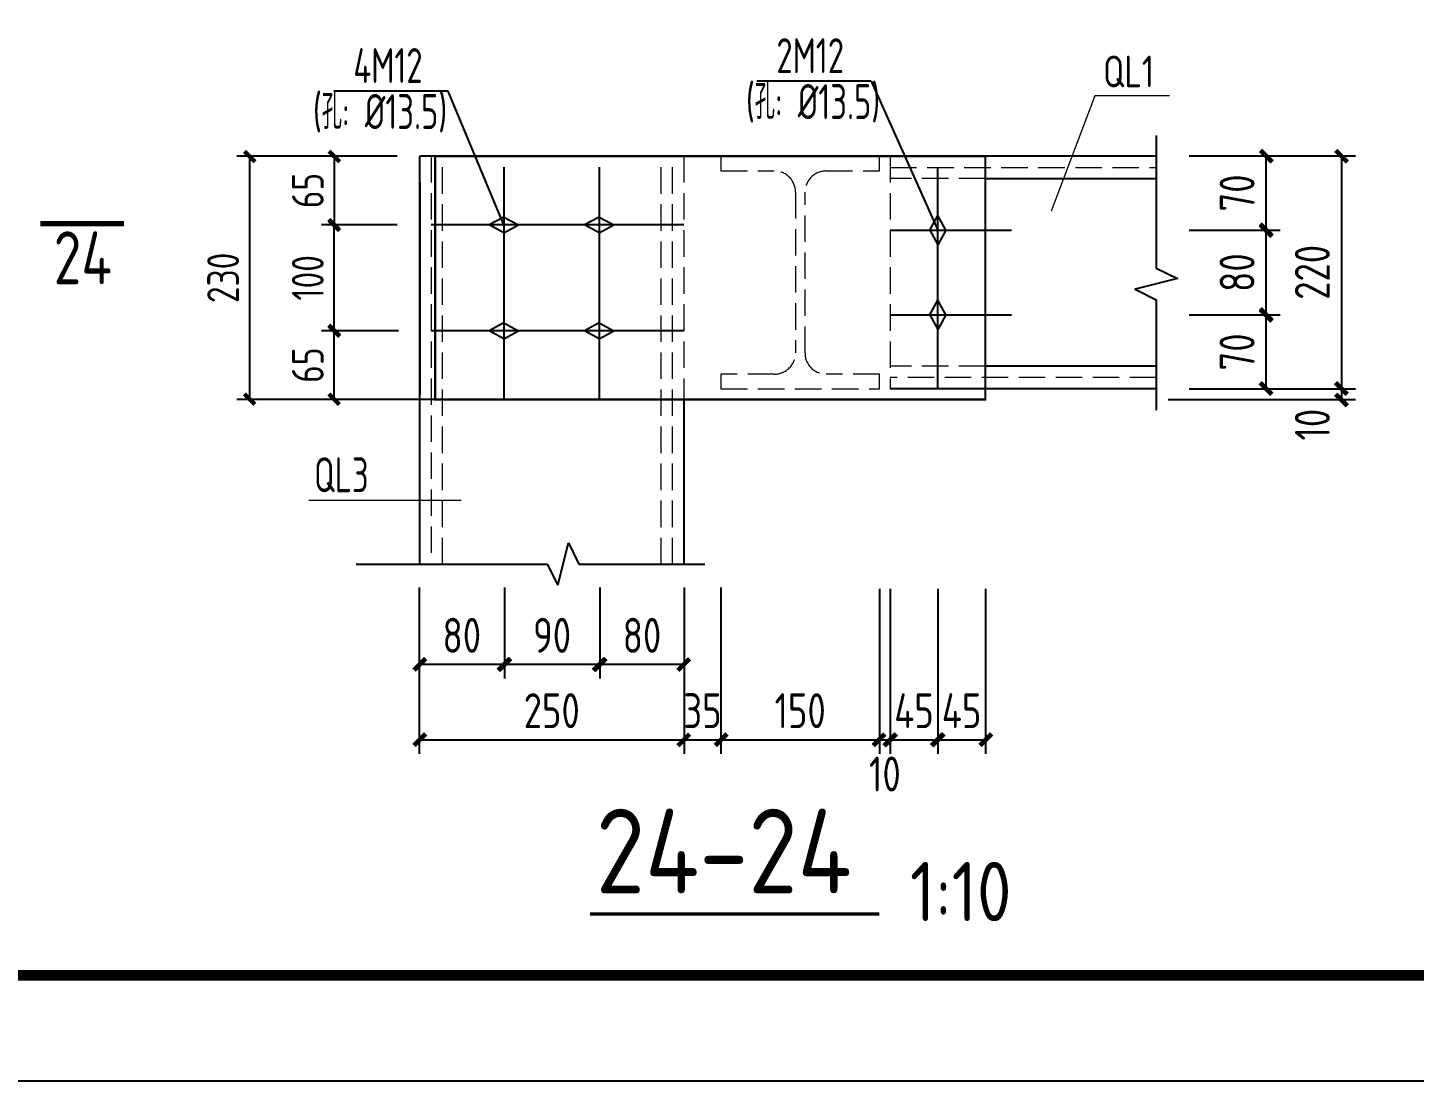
# Model space of a CAD drawing. Header units: millimetres. Extents: x 865490 to 879904, y 39442 to 44891.
# Drawn here: x 875493.6 to 875624.6, y 39450 to 39549.5 of the extents above; entities that cross this region are included whole.
import ezdxf

# ---------------------------------------------------------------- set-up
doc = ezdxf.new("R2010")
doc.units = ezdxf.units.MM
doc.header["$LTSCALE"] = 1000
doc.header["$MEASUREMENT"] = 0
for name, pattern in [('CENTER', [2, 1.25, -0.25, 0.25, -0.25]), ('DASH', [0.35, 0.25, -0.1]), ('DOTE', [2.42, 2, -0.2, 0.02, -0.2])]:
    doc.linetypes.add(name, pattern=pattern)
for name, color, linetype, lineweight in [('1', 4, 'Continuous', 70), ('D3', 62, 'Continuous', 9), ('LZ', 64, 'Continuous', 9), ('数字', 3, 'Continuous', 9)]:
    doc.layers.add(name, color=color, linetype=linetype, lineweight=lineweight)
for name, color, linetype in [('AXIS', 3, 'Continuous'), ('D1', 112, 'Continuous'), ('D2', 6, 'Continuous'), ('DIM', 7, 'Continuous'), ('DOTE', 1, 'DOTE'), ('M_Thin', 7, 'Continuous'), ('PUB_DIM', 3, 'Continuous'), ('THIN', 7, 'Continuous'), ('文字', 7, 'Continuous'), ('标注', 7, 'Continuous'), ('桩', 6, 'Continuous'), ('索引符号标注', 253, 'Continuous')]:
    doc.layers.add(name, color=color, linetype=linetype)
doc.styles.add('GBHZ', font='gbenor.shx', dxfattribs={"width": 0.9, "bigfont": 'gbcbig.shx'})
doc.dimstyles.new('Y10', dxfattribs={"dimscale": 0, "dimtxt": 3, "dimasz": 0.01, "dimexe": 1.2, "dimexo": 1, "dimgap": 1, "dimtad": 1, "dimdec": 0, "dimlfac": 10, "dimzin": 0, "dimdsep": 46, "dimtxsty": 'GBHZ', "dimblk1": 'DX', "dimblk2": 'DX', "dimsah": 1, "dimcen": 0.09, "dimdle": 1, "dimadec": 0, "dimazin": 0, "dimtfac": 1, "dimtdec": 0, "dimtix": 1, "dimtmove": 2, "dimatfit": 3, "dimldrblk": 'DX', "dimfxl": 0, "dimtolj": 1, "dimtzin": 0, "dimarcsym": 0})
doc.dimstyles.new('Y10(110)', dxfattribs={"dimscale": 1.1, "dimtxt": 3, "dimasz": 0.01, "dimexe": 1.2, "dimexo": 1, "dimgap": 1, "dimtad": 1, "dimdec": 0, "dimlfac": 10, "dimzin": 0, "dimdsep": 46, "dimtxsty": 'GBHZ', "dimblk1": 'DX', "dimblk2": 'DX', "dimsah": 1, "dimcen": 0.09, "dimdle": 1, "dimadec": 0, "dimazin": 0, "dimtfac": 1, "dimtdec": 0, "dimtix": 1, "dimtmove": 2, "dimatfit": 3, "dimldrblk": 'DX', "dimfxl": 0, "dimtolj": 1, "dimtzin": 0, "dimarcsym": 0})

# ---------------------------------------------------------------- blocks, each defined once
blk = doc.blocks.new('DX')
at = {"color": 0, "linetype": 'ByBlock', "const_width": 40}
blk.add_lwpolyline([(-54, -51), (46, 49)], dxfattribs=at)
blk = doc.blocks.new('*D332')
at = {"layer": 'Defpoints', "color": 0, "linetype": 'ByBlock', "transparency": 16777216}
for p in [(875530.56, 39497.72), (875555.6, 39497.72), (875555.6, 39482.22)]:
    blk.add_point(p, dxfattribs=at)
at = {"layer": 'DIM', "color": 0, "linetype": 'ByBlock', "lineweight": -2, "transparency": 16777216}
for p, q in [((875530.56, 39496.62), (875530.56, 39480.9)), ((875555.6, 39496.62), (875555.6, 39480.9)), ((875530.57, 39482.22), (875555.59, 39482.22))]:
    blk.add_line(p, q, dxfattribs=at)
at = {"layer": 'DIM', "color": 0, "linetype": 'ByBlock', "lineweight": -2, "transparency": 16777216, "xscale": 0.011, "yscale": 0.011, "zscale": 0.011, "rotation": 180}
blk.add_blockref('DX', (875530.56, 39482.22), dxfattribs=at)
at = {"layer": 'DIM', "color": 0, "linetype": 'ByBlock', "lineweight": -2, "transparency": 16777216, "xscale": 0.011, "yscale": 0.011, "zscale": 0.011}
blk.add_blockref('DX', (875555.6, 39482.22), dxfattribs=at)
at = {"layer": 'DIM', "color": 0, "linetype": 'ByBlock', "transparency": 16777216, "insert": (875543.08, 39484.97), "char_height": 3.3, "attachment_point": 5, "style": 'GBHZ'}
blk.add_mtext('\\A1;250', dxfattribs=at)
blk = doc.blocks.new('*D333')
at = {"layer": 'Defpoints', "color": 0, "linetype": 'ByBlock', "transparency": 16777216}
for p in [(875547.61, 39497.72), (875555.6, 39497.72), (875547.61, 39489.34)]:
    blk.add_point(p, dxfattribs=at)
at = {"layer": 'DIM', "color": 0, "linetype": 'ByBlock', "lineweight": -2, "transparency": 16777216}
for p, q in [((875547.61, 39496.62), (875547.61, 39488.02)), ((875555.6, 39496.62), (875555.6, 39488.02)), ((875555.59, 39489.34), (875547.62, 39489.34))]:
    blk.add_line(p, q, dxfattribs=at)
at = {"layer": 'DIM', "color": 0, "linetype": 'ByBlock', "lineweight": -2, "transparency": 16777216, "xscale": 0.011, "yscale": 0.011, "zscale": 0.011, "rotation": 180}
blk.add_blockref('DX', (875547.61, 39489.34), dxfattribs=at)
at = {"layer": 'DIM', "color": 0, "linetype": 'ByBlock', "lineweight": -2, "transparency": 16777216, "xscale": 0.011, "yscale": 0.011, "zscale": 0.011}
blk.add_blockref('DX', (875555.6, 39489.34), dxfattribs=at)
at = {"layer": 'DIM', "color": 0, "linetype": 'ByBlock', "transparency": 16777216, "insert": (875551.61, 39492.09), "char_height": 3.3, "attachment_point": 5, "style": 'GBHZ'}
blk.add_mtext('\\A1;80', dxfattribs=at)
blk = doc.blocks.new('*D334')
at = {"layer": 'Defpoints', "color": 0, "linetype": 'ByBlock', "transparency": 16777216}
for p in [(875538.6, 39497.72), (875547.61, 39497.72), (875538.6, 39489.34)]:
    blk.add_point(p, dxfattribs=at)
at = {"layer": 'DIM', "color": 0, "linetype": 'ByBlock', "lineweight": -2, "transparency": 16777216}
for p, q in [((875538.6, 39496.62), (875538.6, 39488.02)), ((875547.61, 39496.62), (875547.61, 39488.02)), ((875547.6, 39489.34), (875538.62, 39489.34))]:
    blk.add_line(p, q, dxfattribs=at)
at = {"layer": 'DIM', "color": 0, "linetype": 'ByBlock', "lineweight": -2, "transparency": 16777216, "xscale": 0.011, "yscale": 0.011, "zscale": 0.011, "rotation": 180}
blk.add_blockref('DX', (875538.6, 39489.34), dxfattribs=at)
at = {"layer": 'DIM', "color": 0, "linetype": 'ByBlock', "lineweight": -2, "transparency": 16777216, "xscale": 0.011, "yscale": 0.011, "zscale": 0.011}
blk.add_blockref('DX', (875547.61, 39489.34), dxfattribs=at)
at = {"layer": 'DIM', "color": 0, "linetype": 'ByBlock', "transparency": 16777216, "insert": (875543.11, 39492.09), "char_height": 3.3, "attachment_point": 5, "style": 'GBHZ'}
blk.add_mtext('\\A1;90', dxfattribs=at)
blk = doc.blocks.new('*D335')
at = {"layer": 'Defpoints', "color": 0, "linetype": 'ByBlock', "transparency": 16777216}
for p in [(875530.56, 39497.72), (875538.6, 39497.72), (875530.56, 39489.34)]:
    blk.add_point(p, dxfattribs=at)
at = {"layer": 'DIM', "color": 0, "linetype": 'ByBlock', "lineweight": -2, "transparency": 16777216}
for p, q in [((875530.56, 39496.62), (875530.56, 39488.02)), ((875538.6, 39496.62), (875538.6, 39488.02)), ((875538.59, 39489.34), (875530.57, 39489.34))]:
    blk.add_line(p, q, dxfattribs=at)
at = {"layer": 'DIM', "color": 0, "linetype": 'ByBlock', "lineweight": -2, "transparency": 16777216, "xscale": 0.011, "yscale": 0.011, "zscale": 0.011, "rotation": 180}
blk.add_blockref('DX', (875530.56, 39489.34), dxfattribs=at)
at = {"layer": 'DIM', "color": 0, "linetype": 'ByBlock', "lineweight": -2, "transparency": 16777216, "xscale": 0.011, "yscale": 0.011, "zscale": 0.011}
blk.add_blockref('DX', (875538.6, 39489.34), dxfattribs=at)
at = {"layer": 'DIM', "color": 0, "linetype": 'ByBlock', "transparency": 16777216, "insert": (875534.58, 39492.09), "char_height": 3.3, "attachment_point": 5, "style": 'GBHZ'}
blk.add_mtext('\\A1;80', dxfattribs=at)
blk = doc.blocks.new('*D338')
at = {"layer": 'Defpoints', "color": 0, "linetype": 'ByBlock', "transparency": 16777216}
for p in [(875555.6, 39497.72), (875559.06, 39497.72), (875559.06, 39482.22)]:
    blk.add_point(p, dxfattribs=at)
at = {"layer": 'DIM', "color": 0, "linetype": 'ByBlock', "lineweight": -2, "transparency": 16777216}
for p, q in [((875555.6, 39496.62), (875555.6, 39480.9)), ((875559.06, 39496.62), (875559.06, 39480.9)), ((875555.59, 39482.22), (875555.58, 39482.22)), ((875555.6, 39482.22), (875559.06, 39482.22)), ((875559.07, 39482.22), (875559.08, 39482.22))]:
    blk.add_line(p, q, dxfattribs=at)
at = {"layer": 'DIM', "color": 0, "linetype": 'ByBlock', "lineweight": -2, "transparency": 16777216, "xscale": 0.011, "yscale": 0.011, "zscale": 0.011}
blk.add_blockref('DX', (875555.6, 39482.22), dxfattribs=at)
at = {"layer": 'DIM', "color": 0, "linetype": 'ByBlock', "lineweight": -2, "transparency": 16777216, "xscale": 0.011, "yscale": 0.011, "zscale": 0.011, "rotation": 180}
blk.add_blockref('DX', (875559.06, 39482.22), dxfattribs=at)
at = {"layer": 'DIM', "color": 0, "linetype": 'ByBlock', "transparency": 16777216, "insert": (875557.33, 39484.97), "char_height": 3.3, "attachment_point": 5, "style": 'GBHZ'}
blk.add_mtext('\\A1;35', dxfattribs=at)
blk = doc.blocks.new('*D339')
at = {"layer": 'Defpoints', "color": 0, "linetype": 'ByBlock', "transparency": 16777216}
for p in [(875559.06, 39497.72), (875574.06, 39497.59), (875574.06, 39482.22)]:
    blk.add_point(p, dxfattribs=at)
at = {"layer": 'DIM', "color": 0, "linetype": 'ByBlock', "lineweight": -2, "transparency": 16777216}
for p, q in [((875559.06, 39496.62), (875559.06, 39480.9)), ((875574.06, 39496.49), (875574.06, 39480.9)), ((875559.07, 39482.22), (875574.05, 39482.22))]:
    blk.add_line(p, q, dxfattribs=at)
at = {"layer": 'DIM', "color": 0, "linetype": 'ByBlock', "lineweight": -2, "transparency": 16777216, "xscale": 0.011, "yscale": 0.011, "zscale": 0.011, "rotation": 180}
blk.add_blockref('DX', (875559.06, 39482.22), dxfattribs=at)
at = {"layer": 'DIM', "color": 0, "linetype": 'ByBlock', "lineweight": -2, "transparency": 16777216, "xscale": 0.011, "yscale": 0.011, "zscale": 0.011}
blk.add_blockref('DX', (875574.06, 39482.22), dxfattribs=at)
at = {"layer": 'DIM', "color": 0, "linetype": 'ByBlock', "transparency": 16777216, "insert": (875566.56, 39484.97), "char_height": 3.3, "attachment_point": 5, "style": 'GBHZ'}
blk.add_mtext('\\A1;150', dxfattribs=at)
blk = doc.blocks.new('*D340')
at = {"layer": 'Defpoints', "color": 0, "linetype": 'ByBlock', "transparency": 16777216}
for p in [(875529.46, 39537.37), (875522.52, 39530.87), (875529.46, 39530.87)]:
    blk.add_point(p, dxfattribs=at)
at = {"layer": 'DIM', "color": 0, "linetype": 'ByBlock', "lineweight": -2, "transparency": 16777216}
for p, q in [((875528.46, 39537.37), (875521.32, 39537.37)), ((875522.52, 39537.36), (875522.52, 39530.88)), ((875528.46, 39530.87), (875521.32, 39530.87))]:
    blk.add_line(p, q, dxfattribs=at)
at = {"layer": 'DIM', "color": 0, "linetype": 'ByBlock', "lineweight": -2, "transparency": 16777216, "xscale": 0.01, "yscale": 0.01, "zscale": 0.01}
for p, rotation in [((875522.52, 39537.37), 90), ((875522.52, 39530.87), 270)]:
    blk.add_blockref('DX', p, dxfattribs=dict(at, rotation=rotation))
at = {"layer": 'DIM', "color": 0, "linetype": 'ByBlock', "transparency": 16777216, "insert": (875520.02, 39534.12), "char_height": 3, "attachment_point": 5, "rotation": 90, "style": 'GBHZ'}
blk.add_mtext('\\A1;65', dxfattribs=at)
blk = doc.blocks.new('*D341')
at = {"layer": 'Defpoints', "color": 0, "linetype": 'ByBlock', "transparency": 16777216}
for p in [(875522.52, 39530.87), (875529.46, 39530.87), (875529.6, 39520.87)]:
    blk.add_point(p, dxfattribs=at)
at = {"layer": 'DIM', "color": 0, "linetype": 'ByBlock', "lineweight": -2, "transparency": 16777216}
for p, q in [((875528.46, 39530.87), (875521.32, 39530.87)), ((875522.52, 39520.88), (875522.52, 39530.86)), ((875528.6, 39520.87), (875521.32, 39520.87))]:
    blk.add_line(p, q, dxfattribs=at)
at = {"layer": 'DIM', "color": 0, "linetype": 'ByBlock', "lineweight": -2, "transparency": 16777216, "xscale": 0.01, "yscale": 0.01, "zscale": 0.01}
for p, rotation in [((875522.52, 39530.87), 90), ((875522.52, 39520.87), 270)]:
    blk.add_blockref('DX', p, dxfattribs=dict(at, rotation=rotation))
at = {"layer": 'DIM', "color": 0, "linetype": 'ByBlock', "transparency": 16777216, "insert": (875520.02, 39525.87), "char_height": 3, "attachment_point": 5, "rotation": 90, "style": 'GBHZ'}
blk.add_mtext('\\A1;100', dxfattribs=at)
blk = doc.blocks.new('*D342')
at = {"layer": 'Defpoints', "color": 0, "linetype": 'ByBlock', "transparency": 16777216}
for p in [(875522.52, 39520.87), (875529.46, 39520.87), (875529.46, 39514.37)]:
    blk.add_point(p, dxfattribs=at)
at = {"layer": 'DIM', "color": 0, "linetype": 'ByBlock', "lineweight": -2, "transparency": 16777216}
for p, q in [((875528.46, 39520.87), (875521.32, 39520.87)), ((875522.52, 39514.38), (875522.52, 39520.86)), ((875528.46, 39514.37), (875521.32, 39514.37))]:
    blk.add_line(p, q, dxfattribs=at)
at = {"layer": 'DIM', "color": 0, "linetype": 'ByBlock', "lineweight": -2, "transparency": 16777216, "xscale": 0.01, "yscale": 0.01, "zscale": 0.01}
for p, rotation in [((875522.52, 39520.87), 90), ((875522.52, 39514.37), 270)]:
    blk.add_blockref('DX', p, dxfattribs=dict(at, rotation=rotation))
at = {"layer": 'DIM', "color": 0, "linetype": 'ByBlock', "transparency": 16777216, "insert": (875520.02, 39517.62), "char_height": 3, "attachment_point": 5, "rotation": 90, "style": 'GBHZ'}
blk.add_mtext('\\A1;65', dxfattribs=at)
blk = doc.blocks.new('*D343')
at = {"layer": 'Defpoints', "color": 0, "linetype": 'ByBlock', "transparency": 16777216}
for p in [(875527.46, 39537.37), (875514.52, 39514.37), (875527.46, 39514.37)]:
    blk.add_point(p, dxfattribs=at)
at = {"layer": 'DIM', "color": 0, "linetype": 'ByBlock', "lineweight": -2, "transparency": 16777216}
for p, q in [((875526.46, 39537.37), (875513.32, 39537.37)), ((875514.52, 39537.36), (875514.52, 39514.38)), ((875526.46, 39514.37), (875513.32, 39514.37))]:
    blk.add_line(p, q, dxfattribs=at)
at = {"layer": 'DIM', "color": 0, "linetype": 'ByBlock', "lineweight": -2, "transparency": 16777216, "xscale": 0.01, "yscale": 0.01, "zscale": 0.01}
for p, rotation in [((875514.52, 39537.37), 90), ((875514.52, 39514.37), 270)]:
    blk.add_blockref('DX', p, dxfattribs=dict(at, rotation=rotation))
at = {"layer": 'DIM', "color": 0, "linetype": 'ByBlock', "transparency": 16777216, "insert": (875512.02, 39525.87), "char_height": 3, "attachment_point": 5, "rotation": 90, "style": 'GBHZ'}
blk.add_mtext('\\A1;230', dxfattribs=at)
blk = doc.blocks.new('*D344')
at = {"layer": 'Defpoints', "color": 0, "linetype": 'ByBlock', "transparency": 16777216}
for p in [(875602.22, 39537.41), (875602.22, 39515.37), (875617.72, 39515.37)]:
    blk.add_point(p, dxfattribs=at)
at = {"layer": 'DIM', "color": 0, "linetype": 'ByBlock', "lineweight": -2, "transparency": 16777216}
for p, q in [((875603.32, 39537.41), (875619.04, 39537.41)), ((875617.72, 39537.4), (875617.72, 39515.38)), ((875603.32, 39515.37), (875619.04, 39515.37))]:
    blk.add_line(p, q, dxfattribs=at)
at = {"layer": 'DIM', "color": 0, "linetype": 'ByBlock', "lineweight": -2, "transparency": 16777216, "xscale": 0.011, "yscale": 0.011, "zscale": 0.011}
for p, rotation in [((875617.72, 39537.41), 90), ((875617.72, 39515.37), 270)]:
    blk.add_blockref('DX', p, dxfattribs=dict(at, rotation=rotation))
at = {"layer": 'DIM', "color": 0, "linetype": 'ByBlock', "transparency": 16777216, "insert": (875614.97, 39526.39), "char_height": 3.3, "attachment_point": 5, "rotation": 90, "style": 'GBHZ'}
blk.add_mtext('\\A1;220', dxfattribs=at)
blk = doc.blocks.new('*D345')
at = {"layer": 'Defpoints', "color": 0, "linetype": 'ByBlock', "transparency": 16777216}
for p in [(875602.22, 39522.37), (875610.61, 39522.37), (875602.22, 39515.37)]:
    blk.add_point(p, dxfattribs=at)
at = {"layer": 'DIM', "color": 0, "linetype": 'ByBlock', "lineweight": -2, "transparency": 16777216}
for p, q in [((875603.32, 39522.37), (875611.93, 39522.37)), ((875610.61, 39515.38), (875610.61, 39522.36)), ((875603.32, 39515.37), (875611.93, 39515.37))]:
    blk.add_line(p, q, dxfattribs=at)
at = {"layer": 'DIM', "color": 0, "linetype": 'ByBlock', "lineweight": -2, "transparency": 16777216, "xscale": 0.011, "yscale": 0.011, "zscale": 0.011}
for p, rotation in [((875610.61, 39522.37), 90), ((875610.61, 39515.37), 270)]:
    blk.add_blockref('DX', p, dxfattribs=dict(at, rotation=rotation))
at = {"layer": 'DIM', "color": 0, "linetype": 'ByBlock', "transparency": 16777216, "insert": (875607.86, 39518.87), "char_height": 3.3, "attachment_point": 5, "rotation": 90, "style": 'GBHZ'}
blk.add_mtext('\\A1;70', dxfattribs=at)
blk = doc.blocks.new('*D346')
at = {"layer": 'Defpoints', "color": 0, "linetype": 'ByBlock', "transparency": 16777216}
for p in [(875602.22, 39530.37), (875610.61, 39530.37), (875602.22, 39522.37)]:
    blk.add_point(p, dxfattribs=at)
at = {"layer": 'DIM', "color": 0, "linetype": 'ByBlock', "lineweight": -2, "transparency": 16777216}
for p, q in [((875603.32, 39530.37), (875611.93, 39530.37)), ((875610.61, 39522.38), (875610.61, 39530.36)), ((875603.32, 39522.37), (875611.93, 39522.37))]:
    blk.add_line(p, q, dxfattribs=at)
at = {"layer": 'DIM', "color": 0, "linetype": 'ByBlock', "lineweight": -2, "transparency": 16777216, "xscale": 0.011, "yscale": 0.011, "zscale": 0.011}
for p, rotation in [((875610.61, 39530.37), 90), ((875610.61, 39522.37), 270)]:
    blk.add_blockref('DX', p, dxfattribs=dict(at, rotation=rotation))
at = {"layer": 'DIM', "color": 0, "linetype": 'ByBlock', "transparency": 16777216, "insert": (875607.86, 39526.37), "char_height": 3.3, "attachment_point": 5, "rotation": 90, "style": 'GBHZ'}
blk.add_mtext('\\A1;80', dxfattribs=at)
blk = doc.blocks.new('*D347')
at = {"layer": 'Defpoints', "color": 0, "linetype": 'ByBlock', "transparency": 16777216}
for p in [(875602.22, 39537.41), (875610.61, 39537.41), (875602.22, 39530.37)]:
    blk.add_point(p, dxfattribs=at)
at = {"layer": 'DIM', "color": 0, "linetype": 'ByBlock', "lineweight": -2, "transparency": 16777216}
for p, q in [((875603.32, 39537.41), (875611.93, 39537.41)), ((875610.61, 39530.38), (875610.61, 39537.4)), ((875603.32, 39530.37), (875611.93, 39530.37))]:
    blk.add_line(p, q, dxfattribs=at)
at = {"layer": 'DIM', "color": 0, "linetype": 'ByBlock', "lineweight": -2, "transparency": 16777216, "xscale": 0.011, "yscale": 0.011, "zscale": 0.011}
for p, rotation in [((875610.61, 39537.41), 90), ((875610.61, 39530.37), 270)]:
    blk.add_blockref('DX', p, dxfattribs=dict(at, rotation=rotation))
at = {"layer": 'DIM', "color": 0, "linetype": 'ByBlock', "transparency": 16777216, "insert": (875607.86, 39533.89), "char_height": 3.3, "attachment_point": 5, "rotation": 90, "style": 'GBHZ'}
blk.add_mtext('\\A1;70', dxfattribs=at)
blk = doc.blocks.new('*D348')
at = {"layer": 'Defpoints', "color": 0, "linetype": 'ByBlock', "transparency": 16777216}
for p in [(875574.06, 39497.59), (875575.07, 39497.59), (875575.07, 39482.22)]:
    blk.add_point(p, dxfattribs=at)
at = {"layer": 'DIM', "color": 0, "linetype": 'ByBlock', "lineweight": -2, "transparency": 16777216}
for p, q in [((875574.06, 39496.49), (875574.06, 39480.9)), ((875575.07, 39496.49), (875575.07, 39480.9)), ((875574.05, 39482.22), (875574.04, 39482.22)), ((875574.06, 39482.22), (875575.07, 39482.22)), ((875575.08, 39482.22), (875575.09, 39482.22))]:
    blk.add_line(p, q, dxfattribs=at)
at = {"layer": 'DIM', "color": 0, "linetype": 'ByBlock', "lineweight": -2, "transparency": 16777216, "xscale": 0.011, "yscale": 0.011, "zscale": 0.011}
blk.add_blockref('DX', (875574.06, 39482.22), dxfattribs=at)
at = {"layer": 'DIM', "color": 0, "linetype": 'ByBlock', "lineweight": -2, "transparency": 16777216, "xscale": 0.011, "yscale": 0.011, "zscale": 0.011, "rotation": 180}
blk.add_blockref('DX', (875575.07, 39482.22), dxfattribs=at)
at = {"layer": 'DIM', "color": 0, "linetype": 'ByBlock', "transparency": 16777216, "insert": (875574.57, 39478.99), "char_height": 3.3, "attachment_point": 5, "style": 'GBHZ'}
blk.add_mtext('\\A1;10', dxfattribs=at)
blk = doc.blocks.new('*D349')
at = {"layer": 'Defpoints', "color": 0, "linetype": 'ByBlock', "transparency": 16777216}
for p in [(875575.07, 39497.59), (875579.57, 39497.59), (875579.57, 39482.22)]:
    blk.add_point(p, dxfattribs=at)
at = {"layer": 'DIM', "color": 0, "linetype": 'ByBlock', "lineweight": -2, "transparency": 16777216}
for p, q in [((875575.07, 39496.49), (875575.07, 39480.9)), ((875579.57, 39496.49), (875579.57, 39480.9)), ((875575.06, 39482.22), (875575.05, 39482.22)), ((875575.07, 39482.22), (875579.57, 39482.22)), ((875579.58, 39482.22), (875579.59, 39482.22))]:
    blk.add_line(p, q, dxfattribs=at)
at = {"layer": 'DIM', "color": 0, "linetype": 'ByBlock', "lineweight": -2, "transparency": 16777216, "xscale": 0.011, "yscale": 0.011, "zscale": 0.011}
blk.add_blockref('DX', (875575.07, 39482.22), dxfattribs=at)
at = {"layer": 'DIM', "color": 0, "linetype": 'ByBlock', "lineweight": -2, "transparency": 16777216, "xscale": 0.011, "yscale": 0.011, "zscale": 0.011, "rotation": 180}
blk.add_blockref('DX', (875579.57, 39482.22), dxfattribs=at)
at = {"layer": 'DIM', "color": 0, "linetype": 'ByBlock', "transparency": 16777216, "insert": (875577.32, 39484.97), "char_height": 3.3, "attachment_point": 5, "style": 'GBHZ'}
blk.add_mtext('\\A1;45', dxfattribs=at)
blk = doc.blocks.new('*D350')
at = {"layer": 'Defpoints', "color": 0, "linetype": 'ByBlock', "transparency": 16777216}
for p in [(875579.57, 39497.59), (875584.07, 39497.59), (875584.07, 39482.22)]:
    blk.add_point(p, dxfattribs=at)
at = {"layer": 'DIM', "color": 0, "linetype": 'ByBlock', "lineweight": -2, "transparency": 16777216}
for p, q in [((875579.57, 39496.49), (875579.57, 39480.9)), ((875584.07, 39496.49), (875584.07, 39480.9)), ((875579.56, 39482.22), (875579.55, 39482.22)), ((875579.57, 39482.22), (875584.07, 39482.22)), ((875584.08, 39482.22), (875584.09, 39482.22))]:
    blk.add_line(p, q, dxfattribs=at)
at = {"layer": 'DIM', "color": 0, "linetype": 'ByBlock', "lineweight": -2, "transparency": 16777216, "xscale": 0.011, "yscale": 0.011, "zscale": 0.011}
blk.add_blockref('DX', (875579.57, 39482.22), dxfattribs=at)
at = {"layer": 'DIM', "color": 0, "linetype": 'ByBlock', "lineweight": -2, "transparency": 16777216, "xscale": 0.011, "yscale": 0.011, "zscale": 0.011, "rotation": 180}
blk.add_blockref('DX', (875584.07, 39482.22), dxfattribs=at)
at = {"layer": 'DIM', "color": 0, "linetype": 'ByBlock', "transparency": 16777216, "insert": (875581.82, 39484.97), "char_height": 3.3, "attachment_point": 5, "style": 'GBHZ'}
blk.add_mtext('\\A1;45', dxfattribs=at)
blk = doc.blocks.new('*D360')
at = {"layer": 'Defpoints', "color": 0, "linetype": 'ByBlock', "transparency": 16777216}
for p in [(875602.22, 39515.37), (875600.23, 39514.37), (875617.72, 39514.37)]:
    blk.add_point(p, dxfattribs=at)
at = {"layer": 'DIM', "color": 0, "linetype": 'ByBlock', "lineweight": -2, "transparency": 16777216}
for p, q in [((875603.32, 39515.37), (875619.04, 39515.37)), ((875617.72, 39515.38), (875617.72, 39515.39)), ((875617.72, 39515.37), (875617.72, 39514.37)), ((875601.33, 39514.37), (875619.04, 39514.37)), ((875617.72, 39514.36), (875617.72, 39514.35))]:
    blk.add_line(p, q, dxfattribs=at)
at = {"layer": 'DIM', "color": 0, "linetype": 'ByBlock', "lineweight": -2, "transparency": 16777216, "xscale": 0.011, "yscale": 0.011, "zscale": 0.011}
for p, rotation in [((875617.72, 39515.37), 270), ((875617.72, 39514.37), 90)]:
    blk.add_blockref('DX', p, dxfattribs=dict(at, rotation=rotation))
at = {"layer": 'DIM', "color": 0, "linetype": 'ByBlock', "transparency": 16777216, "insert": (875614.97, 39512), "char_height": 3.3, "attachment_point": 5, "rotation": 90, "style": 'GBHZ'}
blk.add_mtext('\\A1;10', dxfattribs=at)

msp = doc.modelspace()

# ---------------------------------------------------------------- linework, layer by layer
msp.add_line((876216.28, 39449.955), (875375.28, 39449.955))
at = {"color": 0, "const_width": 1}
msp.add_lwpolyline([(876206.28, 39459.955), (875400.28, 39459.955), (875400.28, 40033.955), (876206.28, 40033.955)], close=True, dxfattribs=at)
at = {"layer": '1', "const_width": 0.48}
msp.add_lwpolyline([(875502.664, 39530.992), (875494.742, 39530.992)], dxfattribs=at)
at = {"layer": 'D1', "color": 251}
for p, q in [((875533.301, 39543.514), (875522.478, 39543.514)), ((875538.558, 39530.873), (875533.301, 39543.514)), ((875573.286, 39544.45), (875562.463, 39544.45)), ((875573.286, 39544.45), (875579.571, 39530.371))]:
    msp.add_line(p, q, dxfattribs=at)
at = {"layer": 'D2'}
for p, q in [((875530.604, 39498.818), (875530.604, 39537.371)), ((875575.071, 39537.371), (875584.071, 39537.371)), ((875600.225, 39537.371), (875575.071, 39537.371)), ((875530.604, 39534.871), (875530.604, 39514.871)), ((875600.225, 39535.23), (875584.071, 39535.23)), ((875600.225, 39517.512), (875584.071, 39517.512)), ((875600.225, 39515.371), (875575.071, 39515.371)), ((875555.558, 39514.371), (875555.558, 39498.818))]:
    msp.add_line(p, q, dxfattribs=at)
at = {"layer": 'D3', "color": 251}
for p, q in [((875594.422, 39543.085), (875590.285, 39532.18)), ((875601.465, 39543.085), (875594.422, 39543.085)), ((875520.133, 39504.862), (875534.515, 39504.862))]:
    msp.add_line(p, q, dxfattribs=at)
at = {"layer": 'DOTE', "linetype": 'CENTER', "ltscale": 0.02}
for p, q in [((875538.558, 39536.322), (875538.558, 39514.42)), ((875547.561, 39536.322), (875547.561, 39514.42)), ((875579.571, 39515.371), (875579.571, 39536.3)), ((875555.558, 39530.871), (875531.675, 39530.871)), ((875575.071, 39530.371), (875586.523, 39530.371)), ((875575.071, 39522.368), (875586.523, 39522.368)), ((875555.558, 39520.871), (875531.675, 39520.871))]:
    msp.add_line(p, q, dxfattribs=at)
at = {"layer": 'LZ', "color": 251, "linetype": 'DASH', "ltscale": 0.01}
for p, q in [((875531.675, 39537.371), (875531.675, 39498.818)), ((875532.745, 39498.818), (875532.745, 39537.371)), ((875553.417, 39498.818), (875553.417, 39537.371)), ((875554.487, 39498.818), (875554.487, 39537.371)), ((875555.558, 39537.371), (875555.558, 39514.371)), ((875575.071, 39537.371), (875575.071, 39515.371)), ((875575.071, 39536.3), (875600.225, 39536.3)), ((875584.071, 39535.273), (875575.071, 39535.273)), ((875584.071, 39517.512), (875575.071, 39517.512)), ((875600.225, 39516.441), (875575.071, 39516.441))]:
    msp.add_line(p, q, dxfattribs=at)
msp.add_lwpolyline([(875574.069, 39537.371), (875559.069, 39537.371), (875559.069, 39535.971), (875564.119, 39535.971, -0.4142136), (875566.119, 39533.971), (875566.119, 39518.771, -0.4142136), (875564.119, 39516.771), (875559.069, 39516.771), (875559.069, 39515.371), (875574.069, 39515.371), (875574.069, 39516.771), (875569.019, 39516.771, -0.4142136), (875567.019, 39518.771), (875567.019, 39533.971, -0.4142136), (875569.019, 39535.971), (875574.069, 39535.971)], format="xyb", close=True, dxfattribs=at)
at = {"layer": 'M_Thin', "color": 7}
msp.add_lwpolyline([(875600.225, 39539.325), (875600.225, 39526.795), (875602.225, 39525.795), (875598.225, 39524.795), (875600.225, 39523.795), (875600.225, 39513.371)], dxfattribs=at)
at = {"layer": 'THIN', "linetype": 'ByBlock'}
for p, q in [((875543.656, 39496.818), (875544.656, 39500.818)), ((875544.656, 39500.818), (875545.656, 39498.818)), ((875524.604, 39498.818), (875542.656, 39498.818)), ((875542.656, 39498.818), (875543.656, 39496.818)), ((875545.656, 39498.818), (875557.558, 39498.818))]:
    msp.add_line(p, q, dxfattribs=at)
at = {"layer": '文字', "color": 6, "const_width": 0.32, "elevation": -5}
msp.add_lwpolyline([(875546.681, 39465.75), (875574.059, 39465.75)], dxfattribs=at)
at = {"layer": '标注'}
msp.add_line((875559.069, 39537.371), (875530.604, 39537.371), dxfattribs=at)
at = {"layer": '标注', "const_width": 0.2}
msp.add_lwpolyline([(875584.071, 39514.371), (875532.063, 39514.371), (875532.063, 39537.371), (875584.071, 39537.371)], close=True, dxfattribs=at)
at = {"layer": '桩'}
for p, q in [((875538.558, 39531.62), (875537.177, 39530.871)), ((875538.558, 39531.62), (875539.94, 39530.871)), ((875547.561, 39531.62), (875546.18, 39530.871)), ((875547.561, 39531.62), (875548.943, 39530.871)), ((875578.822, 39530.371), (875579.571, 39531.752)), ((875580.32, 39530.371), (875579.571, 39531.752)), ((875538.558, 39530.122), (875537.177, 39530.871)), ((875538.558, 39530.122), (875539.94, 39530.871)), ((875547.561, 39530.122), (875546.18, 39530.871)), ((875547.561, 39530.122), (875548.943, 39530.871)), ((875578.822, 39530.371), (875579.571, 39528.989)), ((875580.32, 39530.371), (875579.571, 39528.989)), ((875578.822, 39522.368), (875579.571, 39523.749)), ((875580.32, 39522.368), (875579.571, 39523.749)), ((875578.822, 39522.368), (875579.571, 39520.986)), ((875580.32, 39522.368), (875579.571, 39520.986)), ((875538.558, 39521.62), (875537.177, 39520.871)), ((875538.558, 39521.62), (875539.94, 39520.871)), ((875547.561, 39521.62), (875546.18, 39520.871)), ((875547.561, 39521.62), (875548.943, 39520.871)), ((875538.558, 39520.122), (875537.177, 39520.871)), ((875538.558, 39520.122), (875539.94, 39520.871)), ((875547.561, 39520.122), (875546.18, 39520.871)), ((875547.561, 39520.122), (875548.943, 39520.871))]:
    msp.add_line(p, q, dxfattribs=at)
at = {"layer": '索引符号标注'}
msp.add_line((875532.063, 39514.371), (875516.524, 39514.371), dxfattribs=at)

# ---------------------------------------------------------------- texts
at = {"layer": 'AXIS', "style": 'GBHZ', "width": 0.8}
for s, p in [('4M12', (875524.329, 39544.28)), ('2M12', (875564.314, 39545.216)), ('(孔: %%C13.5)', (875520.506, 39539.933)), ('(孔: %%C13.5)', (875561.432, 39540.873)), ('QL3', (875520.605, 39505.614))]:
    msp.add_text(s, height=3.3, dxfattribs=at).set_placement(p)
at = {"layer": 'PUB_DIM', "style": 'GBHZ', "width": 0.9}
msp.add_text('24', height=5, dxfattribs=at).set_placement((875496.002, 39525.264))
at = {"layer": '数字', "style": 'GBHZ', "width": 0.9}
msp.add_text('QL1', height=3, dxfattribs=at).set_placement((875595.195, 39543.874))
at = {"layer": '文字', "color": 6, "style": 'GBHZ'}
for s, height, p in [('24-24', 8, (875547.245, 39467.701, -5)), ('1:10', 5.6, (875576.938, 39465.08, -5))]:
    msp.add_text(s, height=height, dxfattribs=at).set_placement(p)

# ---------------------------------------------------------------- dimensions: what is measured, and where the dimension line sits
at = {"layer": 'DIM', "linetype": 'ByBlock'}
for base, p1, p2, angle, picture, middle in [((875617.724, 39515.371), (875602.217, 39537.414), (875602.217, 39515.371), 90, '*D344', (875614.974, 39526.393)), ((875610.606, 39537.414), (875602.217, 39530.371), (875602.217, 39537.414), 90, '*D347', (875607.856, 39533.893)), ((875610.606, 39530.371), (875602.217, 39522.368), (875602.217, 39530.371), 90, '*D346', (875607.856, 39526.369)), ((875610.606, 39522.368), (875602.217, 39515.371), (875602.217, 39522.368), 90, '*D345', (875607.856, 39518.869)), ((875574.063, 39482.218), (875559.063, 39497.725), (875574.063, 39497.587), 180, '*D339', (875566.563, 39484.968)), ((875579.571, 39482.218), (875575.071, 39497.587), (875579.571, 39497.587), 180, '*D349', (875577.321, 39484.968)), ((875584.071, 39482.218), (875579.571, 39497.587), (875584.071, 39497.587), 180, '*D350', (875581.821, 39484.968))]:
    dim = msp.add_linear_dim(base=base, p1=p1, p2=p2, angle=angle, dimstyle='Y10(110)', dxfattribs=at)
    dim.commit()
    dim.dimension.update_dxf_attribs({"geometry": picture, "text_midpoint": middle})
for base, p1, p2, angle, dimstyle, override, picture, middle in [((875514.515, 39514.371), (875527.462, 39537.371), (875527.462, 39514.371), 270, 'Y10', {"dimscale": 1}, '*D343', (875512.015, 39525.871)), ((875522.515, 39530.871), (875529.462, 39537.371), (875529.462, 39530.871), 270, 'Y10', {"dimscale": 1}, '*D340', (875520.015, 39534.121)), ((875522.515, 39530.871), (875529.603, 39520.871), (875529.462, 39530.871), 90, 'Y10', {"dimscale": 1}, '*D341', (875520.015, 39525.871)), ((875522.515, 39520.871), (875529.462, 39514.371), (875529.462, 39520.871), 90, 'Y10', {"dimscale": 1}, '*D342', (875520.015, 39517.621)), ((875555.604, 39482.218), (875530.561, 39497.725), (875555.604, 39497.725), 180, 'Y10(110)', {"dimtxsty": 'GBHZ'}, '*D332', (875543.083, 39484.968)), ((875530.561, 39489.336), (875538.604, 39497.725), (875530.561, 39497.725), 180, 'Y10(110)', {"dimtxsty": 'GBHZ'}, '*D335', (875534.583, 39492.086)), ((875538.604, 39489.336), (875547.607, 39497.725), (875538.604, 39497.725), 180, 'Y10(110)', {"dimtxsty": 'GBHZ'}, '*D334', (875543.106, 39492.086)), ((875547.607, 39489.336), (875555.604, 39497.725), (875547.607, 39497.725), 180, 'Y10(110)', {"dimtxsty": 'GBHZ'}, '*D333', (875551.606, 39492.086)), ((875559.063, 39482.218), (875555.604, 39497.725), (875559.063, 39497.725), 180, 'Y10(110)', {"dimtxsty": 'GBHZ'}, '*D338', (875557.333, 39484.968))]:
    dim = msp.add_linear_dim(base=base, p1=p1, p2=p2, angle=angle, dimstyle=dimstyle, override=override, dxfattribs=at)
    dim.commit()
    dim.dimension.update_dxf_attribs({"geometry": picture, "text_midpoint": middle})
for base, p1, p2, angle, picture, middle in [((875617.724, 39514.371), (875602.217, 39515.371), (875600.225, 39514.371), 270, '*D360', (875614.974, 39512.002)), ((875575.071, 39482.218), (875574.063, 39497.587), (875575.071, 39497.587), 180, '*D348', (875574.567, 39478.987))]:
    dim = msp.add_linear_dim(base=base, p1=p1, p2=p2, angle=angle, dimstyle='Y10(110)', dxfattribs=at)
    dim.commit()
    dim.dimension.update_dxf_attribs({"geometry": picture, "text_midpoint": middle, "dimtype": 160})

doc.saveas('drawing.dxf')
